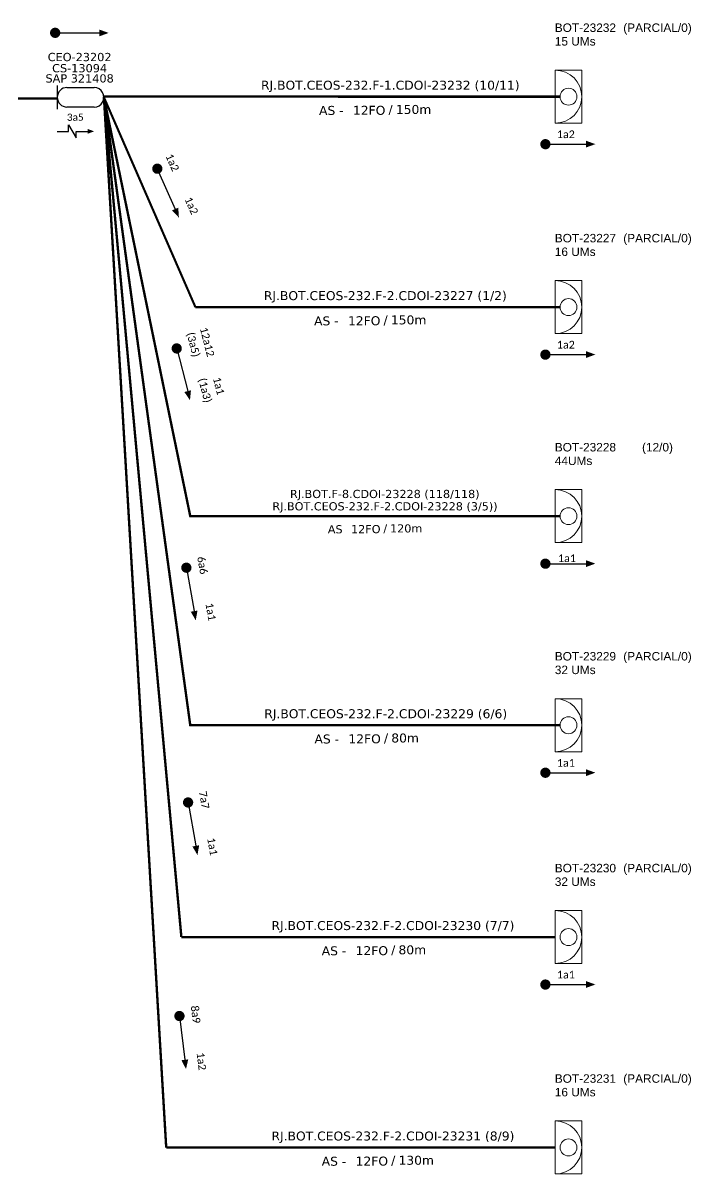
# Model space of a CAD drawing. Header units: metres. Extents: x -0.1 to 58.9, y -0.1 to 41.6.
# Drawn here: x 17.03 to 20.74, y 9.3 to 15.7 of the extents above; entities that cross this region are included whole.
import ezdxf
from ezdxf.enums import TextEntityAlignment as Align

# ---------------------------------------------------------------- set-up
doc = ezdxf.new("R2010")
doc.units = ezdxf.units.M
for name, color, linetype, lineweight in [("20.0-LEGENDA DOS CDO'S", 1, 'Continuous', 0), ('20.1-CDO_INTERIOR', 1, 'Continuous', 0), ('40.1-ETIQUETAS', 1, 'Continuous', 20)]:
    doc.layers.add(name, color=color, linetype=linetype, lineweight=lineweight)
for name, color, linetype in [('20.4-CEOS', 1, 'Continuous'), ('20.5-CEO', 1, 'Continuous'), ('CAP a instalar', 1, 'Continuous'), ('CD a instalar', 1, 'Continuous'), ('SETA', 7, 'Continuous'), ('texto', 255, 'Continuous')]:
    doc.layers.add(name, color=color, linetype=linetype)
doc.styles.add('ARIAL', font='arial.ttf')
doc.styles.add('siredit', font='verdana.ttf')
doc.styles.get("Standard").update_dxf_attribs({"font": 'arial.ttf'})
doc.linetypes.add('FENCELINE1', pattern='A,0.25,-0.1,[133,ltypeshp.shx,S=0.1,R=0,X=-0.1,Y=0],-0.1,1', length=1.45)

# ---------------------------------------------------------------- blocks, each defined once
blk = doc.blocks.new('CDOI_INT')
at = {"layer": '20.1-CDO_INTERIOR', "color": 0, "lineweight": 18}
blk.add_lwpolyline([(4.25, -4.25), (4.25, 4.25), (0, 4.25), (0, -4.25)], close=True, dxfattribs=at)
blk.add_circle((2.12, 0), 1.36, dxfattribs=at)
blk.add_arc((0, 0), 4.25, 270, 90, dxfattribs=at)
at = {"layer": "20.0-LEGENDA DOS CDO'S", "color": 0, "style": 'ARIAL'}
for tag, p in [('CDO_N', (-0.08, 10.38)), ('SPLITER_1', (21.18, 10.38)), ('SURVEY', (-0.08, 8.2)), ('SPLITER_2', (21.19, 8.68)), ('SAP', (-0.08, 6.23)), ('1:XX', (5.94, -2.22)), ('UMS', (5.94, -4.24))]:
    blk.add_attdef(tag, p, '', height=1.36, dxfattribs=at)
blk.add_attdef('FIBRAS_UTILIZADAS', text='', height=1.36, dxfattribs=at).set_placement((15.34, 10.38), align=Align.CENTER)
blk = doc.blocks.new('ETIQUETA_RS5F')
at = {"layer": '40.1-ETIQUETAS', "color": 0, "style": 'siredit'}
blk.add_text('/', height=1.5, dxfattribs=at).set_placement((1.58, -1.95), align=Align.MIDDLE_RIGHT)
for tag, p in [('ETIQUETA_R_PRIMARIA', (1.21, 4.1)), ('ETIQUETA_R_SECUNDARIA', (1.21, 2.1)), ('F_ATIVAS/F_MORTAS', (1.14, -4.24))]:
    blk.add_attdef(tag, text='', height=1.5, dxfattribs=at).set_placement(p, align=Align.MIDDLE_CENTER)
for tag, p in [('TIPO_CABO', (-6.58, -2.12)), ('CAP_CABO', (0.4, -2.09))]:
    blk.add_attdef(tag, text='', height=1.5, dxfattribs=at).set_placement(p, align=Align.MIDDLE_RIGHT)
blk.add_attdef('METROS', text='', height=1.5, dxfattribs=at).set_placement((2.14, -1.95), align=Align.MIDDLE_LEFT)
for tag, p in [('FUSÃO_1', (0.85, -8.39)), ('FUSÃO_2', (0.85, -10.6)), ('FUSÃO_3', (0.85, -12.93)), ('FUSÃO_4', (0.85, -15.14)), ('FUSÃO_5', (0.85, -17.16))]:
    blk.add_attdef(tag, text='', height=1.5, dxfattribs=at).set_placement(p, align=Align.CENTER)
blk = doc.blocks.new('CEO_CT_DRT')
at = {"layer": '20.5-CEO', "color": 0}
for p, q in [((-1.56, 1.26), (1.8, 1.26)), ((1.8, -1.13), (-1.56, -1.13))]:
    blk.add_line(p, q, dxfattribs=at)
blk.add_lwpolyline([(-2.75, 1.51), (-2.75, -1.38)], dxfattribs=at)
for centre, start, end in [((-1.56, 0.07), 90, 270), ((1.8, 0.07), 270, 90)]:
    blk.add_arc(centre, 1.2, start, end, dxfattribs=at)
at = {"layer": '20.5-CEO', "color": 7, "style": 'siredit'}
for tag, p in [('CEO_Nº', (0.12, 5.61)), ('LOCAL', (0.12, 4.23)), ('SAP', (0.12, 2.97)), ('FIBRAS_RESERVA', (0.12, -1.94))]:
    blk.add_attdef(tag, text='', height=1.01, dxfattribs=at).set_placement(p, align=Align.TOP_CENTER)
blk = doc.blocks.new('SETA1')
at = {"const_width": 1.1}
blk.add_lwpolyline([(-5.28, 0, 1), (-4.18, 0, 1)], format="xyb", close=True, dxfattribs=at)
at = {"layer": 'SETA'}
blk.add_lwpolyline([(-4.73, 0), (4.73, 0)], dxfattribs=at)
blk.add_solid([(4.73, 0.73), (6.74, 0), (4.73, -0.73)], dxfattribs=at)

msp = doc.modelspace()

# ---------------------------------------------------------------- linework, layer by layer
at = {"color": 1}
msp.add_lwpolyline([(17.2824, 15.0939), (17.2824, 15.1293), (17.3247, 15.0585), (17.3247, 15.0939)], dxfattribs=at)
at = {"const_width": 0.0285}
for points in [[(19.9195, 15.0225, 1), (19.948, 15.0225, 1)], [(19.9195, 13.8528, 1), (19.948, 13.8528, 1)], [(19.9195, 12.6908, 1), (19.948, 12.6908, 1)], [(19.9195, 11.5288, 1), (19.948, 11.5288, 1)], [(19.9195, 10.3514, 1), (19.948, 10.3514, 1)]]:
    msp.add_lwpolyline(points, format="xyb", close=True, dxfattribs=at)
at = {"layer": 'CAP a instalar', "color": 5, "linetype": 'FENCELINE1', "ltscale": 7, "const_width": 0.0121}
msp.add_lwpolyline([(14.5161, 15.2774), (17.2204, 15.2769)], dxfattribs=at)
at = {"layer": 'CD a instalar', "color": 8, "linetype": 'FENCELINE1', "ltscale": 7}
for points in [[(17.4793, 15.2871, 0.0133, 0.0133, 0), (17.4793, 15.2871, 0.0133, 0.0133, 0), (20.0152, 15.2866, 0.0133, 0.0133, 0)], [(17.4795, 15.2871, 0.0133, 0.0133, 0), (17.9593, 11.7928, 0.0133, 0.0133, 0), (20.0152, 11.793, 0.0133, 0.0133, 0)], [(17.4793, 15.283, 0.0133, 0.0133, 0), (17.9099, 10.6154, 0.0133, 0.0133, 0)], [(17.4793, 15.283, 0.0133, 0.0133, 0), (17.8256, 9.4457, 0.0133, 0.0133, 0)], [(17.988, 14.1168, 0.0133, 0.0133, 0), (20.0152, 14.117, 0.0133, 0.0133, 0)], [(17.9099, 10.6154, 0.0133, 0.0133, 0), (17.9099, 10.6154, 0.0133, 0.0133, 0), (19.9887, 10.6156, 0.0133, 0.0133, 0)], [(17.8256, 9.4457, 0.0133, 0.0133, 0), (17.8256, 9.4457, 0.0133, 0.0133, 0), (19.9887, 9.4459, 0.0133, 0.0133, 0)]]:
    msp.add_lwpolyline(points, format="xyseb", dxfattribs=at)
at = {"layer": 'CD a instalar', "color": 1, "linetype": 'FENCELINE1', "ltscale": 7}
msp.add_lwpolyline([(17.4793, 15.283, 0.0133, 0.0133, 0), (17.9593, 12.9548, 0.0133, 0.0133, 0), (20.0152, 12.955, 0.0133, 0.0133, 0)], format="xyseb", dxfattribs=at)
at = {"layer": 'CD a instalar', "color": 8, "linetype": 'FENCELINE1', "ltscale": 7, "const_width": 0.0121}
msp.add_lwpolyline([(17.988, 14.1168), (17.4793, 15.283)], dxfattribs=at)
at = {"layer": 'CD a instalar', "color": 8, "linetype": 'FENCELINE1', "ltscale": 7}
msp.add_lwpolyline([(17.9191, 14.1168, 0.0133, 0.0133, 0), (17.9191, 14.1168, 0.0133, 0.0133, 0)], format="xyseb", close=True, dxfattribs=at)
at = {"layer": 'SETA', "color": 1}
for points in [[(17.2185, 15.0939), (17.2824, 15.0939)], [(17.3247, 15.0939), (17.3886, 15.0939)]]:
    msp.add_lwpolyline(points, dxfattribs=at)
at = {"layer": 'SETA'}
for points in [[(19.9338, 15.0225), (20.1789, 15.0225)], [(19.9338, 13.8528), (20.1789, 13.8528)], [(19.9338, 12.6908), (20.1789, 12.6908)], [(19.9338, 11.5288), (20.1789, 11.5288)], [(19.9338, 10.3514), (20.1789, 10.3514)]]:
    msp.add_lwpolyline(points, dxfattribs=at)
at = {"layer": 'SETA', "color": 1}
msp.add_solid([(17.3886, 15.1072), (17.4253, 15.0939), (17.3886, 15.0805)], dxfattribs=at)
at = {"layer": 'SETA'}
for points in [[(20.1592, 15.0419), (20.2115, 15.0229), (20.1592, 15.0039)], [(20.1592, 13.8722), (20.2115, 13.8532), (20.1592, 13.8342)], [(20.1592, 12.7102), (20.2115, 12.6912), (20.1592, 12.6722)], [(20.1592, 11.5482), (20.2115, 11.5292), (20.1592, 11.5102)], [(20.1592, 10.3708), (20.2115, 10.3518), (20.1592, 10.3328)]]:
    msp.add_solid(points, dxfattribs=at)

# ---------------------------------------------------------------- block references
at = {"layer": '20.4-CEOS', "color": 5}
ref = msp.add_blockref('CEO_CT_DRT', (17.3442, 15.28), dxfattribs=dict(at, xscale=0.04508031902266208, yscale=0.045080319022662, zscale=0.04508031902266135, rotation=359.9999964697347))
ref.add_attrib('CEO_Nº', 'CEO-23202', dxfattribs={"layer": '20.5-CEO', "color": 5, "height": 0.0457, "rotation": 360, "style": 'siredit'}).set_placement((17.3442, 15.5299), align=Align.TOP_CENTER)
ref.add_attrib('LOCAL', 'CS-13094', dxfattribs={"layer": '20.5-CEO', "color": 5, "height": 0.0457, "rotation": 360, "style": 'siredit'}).set_placement((17.3442, 15.4678), align=Align.TOP_CENTER)
ref.add_attrib('SAP', 'SAP 321408', dxfattribs={"layer": '20.5-CEO', "color": 5, "height": 0.0457, "rotation": 360, "style": 'siredit'}).set_placement((17.3442, 15.4111), align=Align.TOP_CENTER)
at = {"layer": '40.1-ETIQUETAS', "color": 8}
ref = msp.add_blockref('CDOI_INT', (19.9887, 15.2866), dxfattribs=dict(at, xscale=0.03465394830405618, yscale=0.03465394830405322, zscale=0.03465394830405451))
ref.add_attrib('CDO_N', 'BOT-23232', (19.9858, 15.6464), dxfattribs={"layer": "20.0-LEGENDA DOS CDO'S", "color": 0, "height": 0.04714, "style": 'ARIAL'})
ref.add_attrib('FIBRAS_UTILIZADAS', '    (PARCIAL/0)', dxfattribs={"layer": "20.0-LEGENDA DOS CDO'S", "color": 0, "height": 0.047138, "style": 'ARIAL'}).set_placement((20.5203, 15.6464), align=Align.CENTER)
ref.add_attrib('SURVEY', '15 UMs', (19.986, 15.5708), dxfattribs={"layer": "20.0-LEGENDA DOS CDO'S", "color": 0, "height": 0.04714, "style": 'ARIAL'})
ref = msp.add_blockref('CDOI_INT', (19.9887, 14.1169), dxfattribs=dict(at, xscale=0.03465394830405618, yscale=0.03465394830405322, zscale=0.03465394830405451))
ref.add_attrib('CDO_N', 'BOT-23227', (19.9858, 14.4767), dxfattribs={"layer": "20.0-LEGENDA DOS CDO'S", "color": 0, "height": 0.04714, "style": 'ARIAL'})
ref.add_attrib('FIBRAS_UTILIZADAS', '    (PARCIAL/0)', dxfattribs={"layer": "20.0-LEGENDA DOS CDO'S", "color": 0, "height": 0.047138, "style": 'ARIAL'}).set_placement((20.5203, 14.4767), align=Align.CENTER)
ref.add_attrib('SURVEY', '16 UMs', (19.986, 14.4011), dxfattribs={"layer": "20.0-LEGENDA DOS CDO'S", "color": 0, "height": 0.04714, "style": 'ARIAL'})
at = {"layer": '40.1-ETIQUETAS', "color": 1}
ref = msp.add_blockref('CDOI_INT', (19.9887, 12.955), dxfattribs=dict(at, xscale=0.03465394830405618, yscale=0.03465394830405322, zscale=0.03465394830405451))
ref.add_attrib('CDO_N', 'BOT-23228', (19.9858, 13.3147), dxfattribs={"layer": "20.0-LEGENDA DOS CDO'S", "color": 0, "height": 0.04714, "style": 'ARIAL'})
ref.add_attrib('FIBRAS_UTILIZADAS', '    (12/0)', dxfattribs={"layer": "20.0-LEGENDA DOS CDO'S", "color": 0, "height": 0.04714, "style": 'ARIAL'}).set_placement((20.5203, 13.3147), align=Align.CENTER)
ref.add_attrib('SURVEY', '44UMs', (19.986, 13.2391), dxfattribs={"layer": "20.0-LEGENDA DOS CDO'S", "color": 0, "height": 0.04714, "style": 'ARIAL'})
at = {"layer": '40.1-ETIQUETAS'}
ref = msp.add_blockref('ETIQUETA_RS5F', (19.006, 12.9461), dxfattribs=dict(at, xscale=0.03023308761119406, yscale=0.03023308761119406, zscale=0.03023308761119404))
ref.add_attrib('ETIQUETA_R_PRIMARIA', 'RJ.BOT.F-8.CDOI-23228 (118/118)', dxfattribs={"color": 0, "height": 0.04535, "style": 'siredit'}).set_placement((19.0407, 13.0784), align=Align.MIDDLE_CENTER)
ref.add_attrib('ETIQUETA_R_SECUNDARIA', 'RJ.BOT.CEOS-232.F-2.CDOI-23228 (3/5))', dxfattribs={"color": 3, "height": 0.04535, "style": 'siredit'}).set_placement((19.0417, 13.0098), align=Align.MIDDLE_CENTER)
ref.add_attrib('TIPO_CABO', 'AS', dxfattribs={"color": 0, "height": 0.04535, "style": 'siredit'}).set_placement((18.806, 12.8822), align=Align.MIDDLE_RIGHT)
ref.add_attrib('CAP_CABO', '12FO', dxfattribs={"color": 0, "height": 0.04535, "style": 'siredit'}).set_placement((19.017, 12.8829), align=Align.MIDDLE_RIGHT)
ref.add_attrib('METROS', '120m', dxfattribs={"color": 0, "height": 0.04535, "style": 'siredit'}).set_placement((19.0698, 12.887), align=Align.MIDDLE_LEFT)
at = {"layer": '40.1-ETIQUETAS', "color": 8}
ref = msp.add_blockref('CDOI_INT', (19.9887, 11.793), dxfattribs=dict(at, xscale=0.03465394830405618, yscale=0.03465394830405322, zscale=0.03465394830405451))
ref.add_attrib('CDO_N', 'BOT-23229', (19.9858, 12.1527), dxfattribs={"layer": "20.0-LEGENDA DOS CDO'S", "color": 0, "height": 0.04714, "style": 'ARIAL'})
ref.add_attrib('FIBRAS_UTILIZADAS', '    (PARCIAL/0)', dxfattribs={"layer": "20.0-LEGENDA DOS CDO'S", "color": 0, "height": 0.047138, "style": 'ARIAL'}).set_placement((20.5203, 12.1527), align=Align.CENTER)
ref.add_attrib('SURVEY', '32 UMs', (19.986, 12.0771), dxfattribs={"layer": "20.0-LEGENDA DOS CDO'S", "color": 0, "height": 0.04714, "style": 'ARIAL'})
ref = msp.add_blockref('CDOI_INT', (19.9887, 10.6156), dxfattribs=dict(at, xscale=0.03465394830405618, yscale=0.03465394830405322, zscale=0.03465394830405451))
ref.add_attrib('CDO_N', 'BOT-23230', (19.9858, 10.9753), dxfattribs={"layer": "20.0-LEGENDA DOS CDO'S", "color": 0, "height": 0.04714, "style": 'ARIAL'})
ref.add_attrib('FIBRAS_UTILIZADAS', '    (PARCIAL/0)', dxfattribs={"layer": "20.0-LEGENDA DOS CDO'S", "color": 0, "height": 0.047138, "style": 'ARIAL'}).set_placement((20.5203, 10.9753), align=Align.CENTER)
ref.add_attrib('SURVEY', '32 UMs', (19.986, 10.8997), dxfattribs={"layer": "20.0-LEGENDA DOS CDO'S", "color": 0, "height": 0.04714, "style": 'ARIAL'})
ref = msp.add_blockref('CDOI_INT', (19.9887, 9.4459), dxfattribs=dict(at, xscale=0.03465394830405618, yscale=0.03465394830405322, zscale=0.03465394830405451))
ref.add_attrib('CDO_N', 'BOT-23231', (19.9858, 9.8056), dxfattribs={"layer": "20.0-LEGENDA DOS CDO'S", "color": 0, "height": 0.04714, "style": 'ARIAL'})
ref.add_attrib('FIBRAS_UTILIZADAS', '    (PARCIAL/0)', dxfattribs={"layer": "20.0-LEGENDA DOS CDO'S", "color": 0, "height": 0.047138, "style": 'ARIAL'}).set_placement((20.5203, 9.8056), align=Align.CENTER)
ref.add_attrib('SURVEY', '16 UMs', (19.986, 9.73), dxfattribs={"layer": "20.0-LEGENDA DOS CDO'S", "color": 0, "height": 0.04714, "style": 'ARIAL'})
at = {"layer": 'CD a instalar', "color": 8}
ref = msp.add_blockref('ETIQUETA_RS5F', (19.0319, 15.2805), dxfattribs=dict(at, xscale=0.0332563964125191, yscale=0.0332563964125191, zscale=0.03325639641251824))
ref.add_attrib('ETIQUETA_R_PRIMARIA', 'RJ.BOT.CEOS-232.F-1.CDOI-23232 (10/11)', dxfattribs={"layer": '40.1-ETIQUETAS', "color": 0, "height": 0.049885, "style": 'siredit'}).set_placement((19.0713, 15.3505), align=Align.MIDDLE_CENTER)
ref.add_attrib('TIPO_CABO', 'AS -', dxfattribs={"layer": '40.1-ETIQUETAS', "color": 0, "height": 0.04988, "style": 'siredit'}).set_placement((18.8119, 15.2102), align=Align.MIDDLE_RIGHT)
ref.add_attrib('CAP_CABO', '12FO', dxfattribs={"layer": '40.1-ETIQUETAS', "color": 0, "height": 0.04988, "style": 'siredit'}).set_placement((19.0441, 15.2109), align=Align.MIDDLE_RIGHT)
ref.add_attrib('METROS', '150m', dxfattribs={"layer": '40.1-ETIQUETAS', "color": 0, "height": 0.04988, "style": 'siredit'}).set_placement((19.1022, 15.2156), align=Align.MIDDLE_LEFT)
ref = msp.add_blockref('ETIQUETA_RS5F', (19.0043, 14.1108), dxfattribs=dict(at, xscale=0.0332563964125191, yscale=0.0332563964125191, zscale=0.03325639641251824))
ref.add_attrib('ETIQUETA_R_PRIMARIA', 'RJ.BOT.CEOS-232.F-2.CDOI-23227 (1/2)', dxfattribs={"layer": '40.1-ETIQUETAS', "color": 0, "height": 0.049885, "style": 'siredit'}).set_placement((19.0437, 14.1808), align=Align.MIDDLE_CENTER)
ref.add_attrib('TIPO_CABO', 'AS -', dxfattribs={"layer": '40.1-ETIQUETAS', "color": 0, "height": 0.04988, "style": 'siredit'}).set_placement((18.7843, 14.0405), align=Align.MIDDLE_RIGHT)
ref.add_attrib('CAP_CABO', '12FO', dxfattribs={"layer": '40.1-ETIQUETAS', "color": 0, "height": 0.04988, "style": 'siredit'}).set_placement((19.0165, 14.0412), align=Align.MIDDLE_RIGHT)
ref.add_attrib('METROS', '150m', dxfattribs={"layer": '40.1-ETIQUETAS', "color": 0, "height": 0.04988, "style": 'siredit'}).set_placement((19.0746, 14.0459), align=Align.MIDDLE_LEFT)
ref = msp.add_blockref('ETIQUETA_RS5F', (19.0065, 11.7869), dxfattribs=dict(at, xscale=0.0332563964125191, yscale=0.0332563964125191, zscale=0.03325639641251824))
ref.add_attrib('ETIQUETA_R_PRIMARIA', 'RJ.BOT.CEOS-232.F-2.CDOI-23229 (6/6)', dxfattribs={"layer": '40.1-ETIQUETAS', "color": 0, "height": 0.049885, "style": 'siredit'}).set_placement((19.0459, 11.8569), align=Align.MIDDLE_CENTER)
ref.add_attrib('TIPO_CABO', 'AS -', dxfattribs={"layer": '40.1-ETIQUETAS', "color": 0, "height": 0.04988, "style": 'siredit'}).set_placement((18.7865, 11.7165), align=Align.MIDDLE_RIGHT)
ref.add_attrib('CAP_CABO', '12FO', dxfattribs={"layer": '40.1-ETIQUETAS', "color": 0, "height": 0.04988, "style": 'siredit'}).set_placement((19.0187, 11.7173), align=Align.MIDDLE_RIGHT)
ref.add_attrib('METROS', '80m', dxfattribs={"layer": '40.1-ETIQUETAS', "color": 0, "height": 0.04988, "style": 'siredit'}).set_placement((19.0768, 11.7219), align=Align.MIDDLE_LEFT)
ref = msp.add_blockref('ETIQUETA_RS5F', (19.0467, 10.6095), dxfattribs=dict(at, xscale=0.0332563964125191, yscale=0.0332563964125191, zscale=0.03325639641251824))
ref.add_attrib('ETIQUETA_R_PRIMARIA', 'RJ.BOT.CEOS-232.F-2.CDOI-23230 (7/7)', dxfattribs={"layer": '40.1-ETIQUETAS', "color": 0, "height": 0.049885, "style": 'siredit'}).set_placement((19.086, 10.6794), align=Align.MIDDLE_CENTER)
ref.add_attrib('TIPO_CABO', 'AS -', dxfattribs={"layer": '40.1-ETIQUETAS', "color": 0, "height": 0.04988, "style": 'siredit'}).set_placement((18.8267, 10.5391), align=Align.MIDDLE_RIGHT)
ref.add_attrib('CAP_CABO', '12FO', dxfattribs={"layer": '40.1-ETIQUETAS', "color": 0, "height": 0.04988, "style": 'siredit'}).set_placement((19.0589, 10.5399), align=Align.MIDDLE_RIGHT)
ref.add_attrib('METROS', '80m', dxfattribs={"layer": '40.1-ETIQUETAS', "color": 0, "height": 0.04988, "style": 'siredit'}).set_placement((19.1169, 10.5445), align=Align.MIDDLE_LEFT)
ref = msp.add_blockref('ETIQUETA_RS5F', (19.0467, 9.4398), dxfattribs=dict(at, xscale=0.0332563964125191, yscale=0.0332563964125191, zscale=0.03325639641251824))
ref.add_attrib('ETIQUETA_R_PRIMARIA', 'RJ.BOT.CEOS-232.F-2.CDOI-23231 (8/9)', dxfattribs={"layer": '40.1-ETIQUETAS', "color": 0, "height": 0.049885, "style": 'siredit'}).set_placement((19.086, 9.5097), align=Align.MIDDLE_CENTER)
ref.add_attrib('TIPO_CABO', 'AS -', dxfattribs={"layer": '40.1-ETIQUETAS', "color": 0, "height": 0.04988, "style": 'siredit'}).set_placement((18.8267, 9.3694), align=Align.MIDDLE_RIGHT)
ref.add_attrib('CAP_CABO', '12FO', dxfattribs={"layer": '40.1-ETIQUETAS', "color": 0, "height": 0.04988, "style": 'siredit'}).set_placement((19.0589, 9.3702), align=Align.MIDDLE_RIGHT)
ref.add_attrib('METROS', '130m', dxfattribs={"layer": '40.1-ETIQUETAS', "color": 0, "height": 0.04988, "style": 'siredit'}).set_placement((19.1169, 9.3748), align=Align.MIDDLE_LEFT)
at = {"layer": 'SETA', "color": 2, "yscale": 0.02592, "zscale": 0.02592}
for p, xscale, rotation in [((17.3309, 15.6413), 0.02592, 359.836437141282), ((17.8257, 14.7741), 0.02592, 293.8319013032391), ((17.9144, 13.7685), 0.02592, 284.3878883059257), ((17.9592, 12.5477), 0.02592, 280.0938786255077), ((17.9687, 11.243), 0.02592, 280.0938786255077), ((17.9142, 10.0549), 0.02591999999999998, 277.028887615977)]:
    msp.add_blockref('SETA1', p, dxfattribs=dict(at, xscale=xscale, rotation=rotation))

# ---------------------------------------------------------------- texts
at = {"char_height": 0.042768, "width": 0.72303, "attachment_point": 5}
for s, insert in [('{\\fCalibri|b0|i0|c0|p34;\\C7;1a2}', (20.0475, 15.0775)), ('{\\fCalibri|b0|i0|c0|p34;\\C7;1a2}', (20.0475, 13.9078)), ('\\C7;\\fCalibri|b0|i0|c0|p34;1a1\\P', (20.0535, 12.7211)), ('\\C7;\\fCalibri|b0|i0|c0|p34;1a1', (20.0475, 11.5838)), ('\\C7;\\fCalibri|b0|i0|c0|p34;1a1', (20.0475, 10.4064))]:
    msp.add_mtext(s, dxfattribs=dict(at, insert=insert))
at = {"layer": 'texto', "color": 1, "insert": (17.3199, 15.1723), "char_height": 0.040031, "width": 0.676756, "attachment_point": 5, "rotation": 0.48423}
msp.add_mtext('{\\fCalibri|b0|i0|c0|p34;3a5}', dxfattribs=at)
at = {"layer": 'texto', "char_height": 0.042768, "width": 0.72303, "attachment_point": 5}
for s, insert, rotation in [('{\\fCalibri|b0|i0|c0|p34;\\C7;1a2}', (17.8599, 14.9205), 293.8319), ('{\\fCalibri|b0|i0|c0|p34;\\C7;1a2}', (17.9659, 14.6803), 293.8319), ('\\C3;\\fCalibri|b0|i0|c0|p34;(3a5)', (17.9721, 13.9073), 284.38789), ('{\\fCalibri|b0|i0|c0|p34;\\C1;12a12}', (18.0535, 13.9233), 284.38789), ('\\C3;\\fCalibri|b0|i0|c0|p34;(1a3)', (18.0374, 13.653), 284.38789), ('\\C1;\\fCalibri|b0|i0|c0|p34;1a1', (18.1177, 13.6788), 284.38789), ('{\\fCalibri|b0|i0|c0|p34;\\C7;6a6}', (18.0271, 12.6818), 280.09388), ('{\\fCalibri|b0|i0|c0|p34;\\C7;1a1}', (18.0731, 12.4234), 280.09388), ('{\\fCalibri|b0|i0|c0|p34;\\C7;7a7}', (18.0366, 11.3772), 280.09388), ('{\\fCalibri|b0|i0|c0|p34;\\C7;1a1}', (18.0826, 11.1187), 280.09388), ('{\\fCalibri|b0|i0|c0|p34;\\C7;8a9}', (17.9893, 10.1852), 277.02889), ('{\\fCalibri|b0|i0|c0|p34;\\C7;1a2}', (18.0214, 9.9246), 277.02889)]:
    msp.add_mtext(s, dxfattribs=dict(at, insert=insert, rotation=rotation))

doc.saveas('drawing.dxf')
